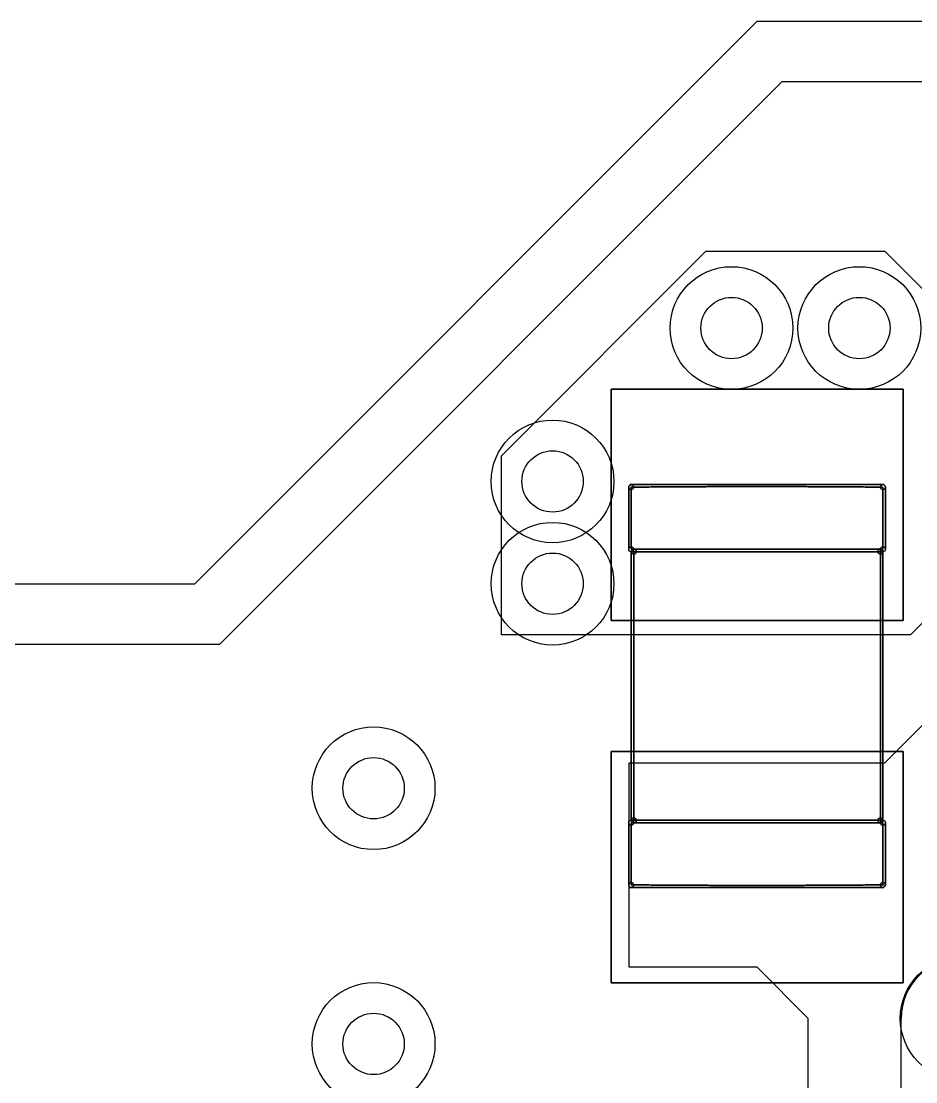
# Model space of a CAD drawing. Extents: x -14 to 27.9, y 0 to 17.8.
# Drawn here: x -3.66 to 0.79, y 12.51 to 17.78 of the extents above; entities that cross this region are included whole.
import ezdxf

# ---------------------------------------------------------------- set-up
doc = ezdxf.new("R2010")
doc.units = 0
doc.header["$MEASUREMENT"] = 0
doc.layers.add('Feature', color=7, linetype='CONTINUOUS')

msp = doc.modelspace()

# ---------------------------------------------------------------- linework, layer by layer
at = {"layer": 'Feature'}
for p, q in [((-2.794, 14.986), (0, 17.78)), ((-2.794, 14.986, -1.96192), (0, 17.78, -1.96192)), ((-2.794, 14.986), (0, 17.78)), ((-2.794, 14.986, -1.96192), (0, 17.78, -1.96192)), ((0, 17.78), (2.10033, 17.78)), ((0, 17.78, -1.96192), (2.10033, 17.78, -1.96192)), ((0, 17.78), (0, 17.78, -1.96192)), ((0, 17.78, -1.96192), (2.10033, 17.78, -1.96192)), ((0, 17.78), (0, 17.78, -1.96192)), ((0, 17.78), (2.10033, 17.78)), ((-2.6697, 14.686, 0.000305), (0.1243, 17.48, 0.000305)), ((-2.6697, 14.686, -1.96222), (0.1243, 17.48, -1.96222)), ((0.1243, 17.48, 0.000305), (2.21153, 17.48, 0.000305)), ((0.1243, 17.48, -1.96222), (2.21153, 17.48, -1.96222)), ((-1.27, 15.621, 0.000305), (-0.254, 16.637, 0.000305)), ((-0.254, 16.637, 0.000305), (0.635, 16.637, 0.000305)), ((0.635, 16.637, 0.000305), (0.889, 16.383, 0.000305)), ((0.0254, 16.256, -1.96192), (0.0254, 16.256)), ((0.0254, 16.256, -1.96192), (0.0254, 16.256)), ((0.6604, 16.256, -1.96192), (0.6604, 16.256)), ((0.6604, 16.256, -1.96192), (0.6604, 16.256)), ((-0.725, 15.953, 0.000305), (0.725, 15.953, 0.000305)), ((-0.725, 14.803, 0.000305), (-0.725, 15.953, 0.000305)), ((-0.725, 14.803, 0.000305), (-0.725, 15.953, 0.000305)), ((-0.725, 15.953, 0.001305), (-0.725, 14.803, 0.001305)), ((-0.725, 15.953, 0.000305), (-0.725, 15.953, 0.001305)), ((-0.725, 15.953, 0.000305), (0.725, 15.953, 0.000305)), ((-0.725, 15.953, 0.000305), (-0.725, 15.953, 0.001305)), ((0.725, 15.953, 0.001305), (-0.725, 15.953, 0.001305)), ((0.725, 15.953, 0.001305), (-0.725, 15.953, 0.001305)), ((-0.725, 15.953, 0.001305), (-0.725, 14.803, 0.001305)), ((-0.725, 14.803, 0.000305), (-0.725, 15.953, 0.000305)), ((-0.725, 15.953, 0.000305), (0.725, 15.953, 0.000305)), ((0.725, 15.953, 0.000305), (0.725, 14.803, 0.000305)), ((0.725, 15.953, 0.000305), (0.725, 15.953, 0.001305)), ((0.725, 15.953, 0.000305), (0.725, 14.803, 0.000305)), ((0.725, 15.953, 0.000305), (0.725, 15.953, 0.001305)), ((0.725, 14.803, 0.001305), (0.725, 15.953, 0.001305)), ((0.725, 14.803, 0.001305), (0.725, 15.953, 0.001305)), ((0.725, 15.953, 0.000305), (0.725, 14.803, 0.000305)), ((-1.27, 14.732, 0.000305), (-1.27, 15.621, 0.000305)), ((-0.8636, 15.494, -1.96192), (-0.8636, 15.494)), ((-0.8636, 15.494, -1.96192), (-0.8636, 15.494)), ((-0.6375, 15.1572), (-0.6375, 15.4656)), ((-0.6375, 15.4656, 1.25), (-0.6375, 15.1572, 1.25)), ((-0.6375, 15.4656, 1.25), (-0.6375, 15.1572, 1.25)), ((-0.6375, 15.1572), (-0.6375, 15.4656)), ((-0.625, 15.4656, -0.0125), (-0.625, 15.1572, -0.0125)), ((-0.625, 15.1572, 1.2625), (-0.625, 15.4656, 1.2625)), ((-0.625, 15.1572, 1.2625), (-0.625, 15.4656, 1.2625)), ((-0.625, 15.4656, -0.0125), (-0.625, 15.1572, -0.0125)), ((0.625, 15.1572, -0.0125), (0.625, 15.4656, -0.0125)), ((0.625, 15.4656, 1.2625), (0.625, 15.1572, 1.2625)), ((0.625, 15.4656, 1.2625), (0.625, 15.1572, 1.2625)), ((0.625, 15.1572, -0.0125), (0.625, 15.4656, -0.0125)), ((0.6375, 15.1572, 1.25), (0.6375, 15.4656, 1.25)), ((0.6375, 15.4656), (0.6375, 15.1572)), ((0.6375, 15.1572, 1.25), (0.6375, 15.4656, 1.25)), ((0.6375, 15.4656), (0.6375, 15.1572)), ((-0.6375, 15.1572, 1.25), (-0.6375, 15.1572)), ((-0.6375, 15.1572, 1.25), (-0.6375, 15.1572)), ((-0.625, 15.1572, -0.0125), (0.625, 15.1572, -0.0125)), ((0.625, 15.1572, 1.2625), (-0.625, 15.1572, 1.2625)), ((0.625, 15.1572, 1.2625), (-0.625, 15.1572, 1.2625)), ((-0.625, 15.1572, -0.0125), (0.625, 15.1572, -0.0125)), ((-0.625, 15.1447, 1.2375), (-0.625, 15.1447, 0.0125)), ((-0.625, 15.1447, 1.2375), (-0.625, 15.1447, 0.0125)), ((-0.625, 15.1447, 0.0125), (-0.625, 13.8113, 0.0125)), ((-0.625, 13.8113, 1.2375), (-0.625, 15.1447, 1.2375)), ((-0.625, 15.1447, 0.0125), (-0.625, 13.8113, 0.0125)), ((-0.625, 13.8113, 1.2375), (-0.625, 15.1447, 1.2375)), ((-0.625, 15.1447, 1.25), (0.625, 15.1447, 1.25)), ((-0.625, 15.1447), (-0.625, 15.1447, 1.25)), ((0.625, 15.1447), (-0.625, 15.1447)), ((-0.625, 15.1447, 1.25), (0.625, 15.1447, 1.25)), ((-0.625, 15.1447), (-0.625, 15.1447, 1.25)), ((0.625, 15.1447), (-0.625, 15.1447)), ((0.6125, 15.1447), (-0.6125, 15.1447)), ((0.6125, 15.1447, 1.25), (-0.6125, 15.1447, 1.25)), ((0.6125, 15.1447, 1.25), (-0.6125, 15.1447, 1.25)), ((-0.6125, 15.1447, 1.25), (-0.6125, 13.8113, 1.25)), ((-0.6125, 13.8113), (-0.6125, 15.1447)), ((0.6125, 15.1447), (-0.6125, 15.1447)), ((-0.6125, 13.8113), (-0.6125, 15.1447)), ((-0.6125, 15.1447, 1.25), (-0.6125, 13.8113, 1.25)), ((0.6125, 13.8113, 1.25), (0.6125, 15.1447, 1.25)), ((0.6125, 15.1447), (0.6125, 13.8113)), ((0.6125, 15.1447), (0.6125, 13.8113)), ((0.6125, 13.8113, 1.25), (0.6125, 15.1447, 1.25)), ((0.625, 13.8113, 0.0125), (0.625, 15.1447, 0.0125)), ((0.625, 15.1447, 1.2375), (0.625, 15.1447, 0.0125)), ((0.625, 15.1447, 1.2375), (0.625, 13.8113, 1.2375)), ((0.625, 15.1447, 1.2375), (0.625, 15.1447, 0.0125)), ((0.625, 13.8113, 0.0125), (0.625, 15.1447, 0.0125)), ((0.625, 15.1447, 1.2375), (0.625, 13.8113, 1.2375)), ((0.625, 15.1447, 1.25), (0.625, 15.1447)), ((0.625, 15.1447, 1.25), (0.625, 15.1447)), ((0.6375, 15.1572), (0.6375, 15.1572, 1.25)), ((0.6375, 15.1572), (0.6375, 15.1572, 1.25)), ((0.635, 14.097, 0.000305), (1.651, 15.113, 0.000305)), ((-13.97, 14.986), (-2.794, 14.986)), ((-13.97, 14.986, -1.96192), (-2.794, 14.986, -1.96192)), ((-13.97, 14.986), (-2.794, 14.986)), ((-13.97, 14.986, -1.96192), (-2.794, 14.986, -1.96192)), ((-2.794, 14.986), (-2.794, 14.986, -1.96192)), ((-2.794, 14.986), (-2.794, 14.986, -1.96192)), ((-0.8636, 14.986, -1.96192), (-0.8636, 14.986)), ((-0.8636, 14.986, -1.96192), (-0.8636, 14.986)), ((0.889, 14.859, 0.000305), (0.762, 14.732, 0.000305)), ((0.725, 14.803, 0.000305), (-0.725, 14.803, 0.000305)), ((0.725, 14.803, 0.000305), (-0.725, 14.803, 0.000305)), ((-0.725, 14.803, 0.001305), (0.725, 14.803, 0.001305)), ((-0.725, 14.803, 0.000305), (-0.725, 14.803, 0.001305)), ((-0.725, 14.803, 0.000305), (-0.725, 14.803, 0.001305)), ((-0.725, 14.803, 0.001305), (0.725, 14.803, 0.001305)), ((0.725, 14.803, 0.000305), (-0.725, 14.803, 0.000305)), ((0.725, 14.803, 0.000305), (0.725, 14.803, 0.001305)), ((0.725, 14.803, 0.000305), (0.725, 14.803, 0.001305)), ((0.762, 14.732, 0.000305), (-1.27, 14.732, 0.000305)), ((-13.67, 14.686, 0.000305), (-2.6697, 14.686, 0.000305)), ((-13.67, 14.686, -1.96222), (-2.6697, 14.686, -1.96222)), ((-0.725, 14.153, 0.000305), (0.725, 14.153, 0.000305)), ((-0.725, 13.003, 0.000305), (-0.725, 14.153, 0.000305)), ((-0.725, 13.003, 0.000305), (-0.725, 14.153, 0.000305)), ((-0.725, 14.153, 0.001305), (-0.725, 13.003, 0.001305)), ((-0.725, 14.153, 0.000305), (-0.725, 14.153, 0.001305)), ((-0.725, 14.153, 0.000305), (0.725, 14.153, 0.000305)), ((-0.725, 14.153, 0.000305), (-0.725, 14.153, 0.001305)), ((0.725, 14.153, 0.001305), (-0.725, 14.153, 0.001305)), ((0.725, 14.153, 0.001305), (-0.725, 14.153, 0.001305)), ((-0.725, 14.153, 0.001305), (-0.725, 13.003, 0.001305)), ((-0.725, 13.003, 0.000305), (-0.725, 14.153, 0.000305)), ((-0.725, 14.153, 0.000305), (0.725, 14.153, 0.000305)), ((0.725, 14.153, 0.000305), (0.725, 13.003, 0.000305)), ((0.725, 14.153, 0.000305), (0.725, 14.153, 0.001305)), ((0.725, 14.153, 0.000305), (0.725, 13.003, 0.000305)), ((0.725, 14.153, 0.000305), (0.725, 14.153, 0.001305)), ((0.725, 13.003, 0.001305), (0.725, 14.153, 0.001305)), ((0.725, 13.003, 0.001305), (0.725, 14.153, 0.001305)), ((0.725, 14.153, 0.000305), (0.725, 13.003, 0.000305)), ((-0.635, 14.097, 0.000305), (0.635, 14.097, 0.000305)), ((-0.635, 13.081, 0.000305), (-0.635, 14.097, 0.000305)), ((-1.7526, 13.97, -1.96192), (-1.7526, 13.97)), ((-1.7526, 13.97, -1.96192), (-1.7526, 13.97)), ((-0.625, 13.8113, 1.2375), (-0.625, 13.8113, 0.0125)), ((-0.625, 13.8113, 1.2375), (-0.625, 13.8113, 0.0125)), ((0.625, 13.8113), (-0.625, 13.8113)), ((-0.625, 13.8113), (-0.625, 13.8113, 1.25)), ((-0.625, 13.8113, 1.25), (0.625, 13.8113, 1.25)), ((-0.625, 13.8113, 1.25), (0.625, 13.8113, 1.25)), ((-0.625, 13.8113), (-0.625, 13.8113, 1.25)), ((0.625, 13.8113), (-0.625, 13.8113)), ((-0.6125, 13.8113), (0.6125, 13.8113)), ((-0.6125, 13.8113, 1.25), (0.6125, 13.8113, 1.25)), ((-0.6125, 13.8113, 1.25), (0.6125, 13.8113, 1.25)), ((-0.6125, 13.8113), (0.6125, 13.8113)), ((0.625, 13.8113, 1.2375), (0.625, 13.8113, 0.0125)), ((0.625, 13.8113, 1.2375), (0.625, 13.8113, 0.0125)), ((0.625, 13.8113, 1.25), (0.625, 13.8113)), ((0.625, 13.8113, 1.25), (0.625, 13.8113)), ((-0.6375, 13.4904, 1.25), (-0.6375, 13.7988, 1.25)), ((-0.6375, 13.7988, 1.25), (-0.6375, 13.7988)), ((-0.6375, 13.7988), (-0.6375, 13.4904)), ((-0.6375, 13.7988, 1.25), (-0.6375, 13.7988)), ((-0.6375, 13.4904, 1.25), (-0.6375, 13.7988, 1.25)), ((-0.6375, 13.7988), (-0.6375, 13.4904)), ((-0.625, 13.7988, -0.0125), (0.625, 13.7988, -0.0125)), ((-0.625, 13.4904, -0.0125), (-0.625, 13.7988, -0.0125)), ((0.625, 13.7988, 1.2625), (-0.625, 13.7988, 1.2625)), ((-0.625, 13.7988, 1.2625), (-0.625, 13.4904, 1.2625)), ((0.625, 13.7988, 1.2625), (-0.625, 13.7988, 1.2625)), ((-0.625, 13.7988, 1.2625), (-0.625, 13.4904, 1.2625)), ((-0.625, 13.7988, -0.0125), (0.625, 13.7988, -0.0125)), ((-0.625, 13.4904, -0.0125), (-0.625, 13.7988, -0.0125)), ((0.625, 13.7988, -0.0125), (0.625, 13.4904, -0.0125)), ((0.625, 13.4904, 1.2625), (0.625, 13.7988, 1.2625)), ((0.625, 13.4904, 1.2625), (0.625, 13.7988, 1.2625)), ((0.625, 13.7988, -0.0125), (0.625, 13.4904, -0.0125)), ((0.6375, 13.4904), (0.6375, 13.7988)), ((0.6375, 13.7988), (0.6375, 13.7988, 1.25)), ((0.6375, 13.7988, 1.25), (0.6375, 13.4904, 1.25)), ((0.6375, 13.7988, 1.25), (0.6375, 13.4904, 1.25)), ((0.6375, 13.7988), (0.6375, 13.7988, 1.25)), ((0.6375, 13.4904), (0.6375, 13.7988)), ((0, 13.081, 0.000305), (-0.635, 13.081, 0.000305)), ((0.254, 12.827, 0.000305), (0, 13.081, 0.000305)), ((0.725, 13.003, 0.000305), (-0.725, 13.003, 0.000305)), ((0.725, 13.003, 0.000305), (-0.725, 13.003, 0.000305)), ((-0.725, 13.003, 0.001305), (0.725, 13.003, 0.001305)), ((-0.725, 13.003, 0.000305), (-0.725, 13.003, 0.001305)), ((-0.725, 13.003, 0.000305), (-0.725, 13.003, 0.001305)), ((-0.725, 13.003, 0.001305), (0.725, 13.003, 0.001305)), ((0.725, 13.003, 0.000305), (-0.725, 13.003, 0.000305)), ((0.725, 13.003, 0.000305), (0.725, 13.003, 0.001305)), ((0.725, 13.003, 0.000305), (0.725, 13.003, 0.001305)), ((0.254, 11.938, 0.000305), (0.254, 12.827, 0.000305)), ((0.716, 12.4487, -1.96222), (0.716, 12.827, -1.96222)), ((-1.7526, 12.7, -1.96192), (-1.7526, 12.7)), ((-1.7526, 12.7, -1.96192), (-1.7526, 12.7))]:
    msp.add_line(p, q, dxfattribs=at)
for centre, radius in [((-0.127, 16.256), 0.3048), ((0.508, 16.256), 0.3048), ((-0.127, 16.256), 0.1524), ((-0.127, 16.256), 0.1524), ((-0.127, 16.256), 0.1524), ((-0.127, 16.256), 0.1524), ((0.508, 16.256), 0.1524), ((0.508, 16.256), 0.1524), ((0.508, 16.256), 0.1524), ((0.508, 16.256), 0.1524), ((-1.016, 15.494), 0.3048), ((-1.016, 15.494), 0.1524), ((-1.016, 15.494), 0.1524), ((-1.016, 15.494), 0.1524), ((-1.016, 15.494), 0.1524), ((-0.625, 15.4656), 0.0125), ((-0.625, 15.4656), 0.0125), ((-0.625, 15.4656), 0.0125), ((-0.625, 15.4656), 0.0125), ((-0.625, 15.4656), 0.0125), ((-0.625, 15.4656), 0.0125), ((-0.625, 15.4656), 0.0125), ((-0.625, 15.4656), 0.0125), ((-0.625, 15.4656), 0.0125), ((-0.625, 15.4656), 0.0125), ((-0.625, 15.4656), 0.0125), ((-0.625, 15.4656), 0.0125), ((0.625, 15.4656), 0.0125), ((0.625, 15.4656), 0.0125), ((0.625, 15.4656), 0.0125), ((0.625, 15.4656), 0.0125), ((0.625, 15.4656), 0.0125), ((0.625, 15.4656), 0.0125), ((0.625, 15.4656), 0.0125), ((0.625, 15.4656), 0.0125), ((0.625, 15.4656), 0.0125), ((0.625, 15.4656), 0.0125), ((0.625, 15.4656), 0.0125), ((0.625, 15.4656), 0.0125), ((-1.016, 14.986), 0.3048), ((-1.016, 14.986), 0.1524), ((-1.016, 14.986), 0.1524), ((-1.016, 14.986), 0.1524), ((-1.016, 14.986), 0.1524), ((-0.625, 15.1572), 0.0125), ((-0.625, 15.1572), 0.0125), ((-0.625, 15.1572), 0.0125), ((-0.625, 15.1572), 0.0125), ((-0.625, 15.1572), 0.0125), ((-0.625, 15.1572), 0.0125), ((-0.625, 15.1572), 0.0125), ((-0.625, 15.1572), 0.0125), ((-0.625, 15.1572), 0.0125), ((-0.625, 15.1572), 0.0125), ((-0.625, 15.1572), 0.0125), ((-0.625, 15.1572), 0.0125), ((-0.6125, 15.1447), 0.0125), ((-0.6125, 15.1447), 0.0125), ((-0.6125, 15.1447), 0.0125), ((-0.6125, 15.1447), 0.0125), ((0.6125, 15.1447), 0.0125), ((0.6125, 15.1447), 0.0125), ((0.6125, 15.1447), 0.0125), ((0.6125, 15.1447), 0.0125), ((0.625, 15.1572), 0.0125), ((0.625, 15.1572), 0.0125), ((0.625, 15.1572), 0.0125), ((0.625, 15.1572), 0.0125), ((0.625, 15.1572), 0.0125), ((0.625, 15.1572), 0.0125), ((0.625, 15.1572), 0.0125), ((0.625, 15.1572), 0.0125), ((0.625, 15.1572), 0.0125), ((0.625, 15.1572), 0.0125), ((0.625, 15.1572), 0.0125), ((0.625, 15.1572), 0.0125), ((-1.905, 13.97), 0.3048), ((-1.905, 13.97), 0.1524), ((-1.905, 13.97), 0.1524), ((-1.905, 13.97), 0.1524), ((-1.905, 13.97), 0.1524), ((-0.625, 13.7988), 0.0125), ((-0.625, 13.7988), 0.0125), ((-0.625, 13.7988), 0.0125), ((-0.625, 13.7988), 0.0125), ((-0.625, 13.7988), 0.0125), ((-0.625, 13.7988), 0.0125), ((-0.625, 13.7988), 0.0125), ((-0.625, 13.7988), 0.0125), ((-0.625, 13.7988), 0.0125), ((-0.625, 13.7988), 0.0125), ((-0.625, 13.7988), 0.0125), ((-0.625, 13.7988), 0.0125), ((-0.6125, 13.8113), 0.0125), ((-0.6125, 13.8113), 0.0125), ((-0.6125, 13.8113), 0.0125), ((-0.6125, 13.8113), 0.0125), ((0.6125, 13.8113), 0.0125), ((0.6125, 13.8113), 0.0125), ((0.6125, 13.8113), 0.0125), ((0.6125, 13.8113), 0.0125), ((0.625, 13.7988), 0.0125), ((0.625, 13.7988), 0.0125), ((0.625, 13.7988), 0.0125), ((0.625, 13.7988), 0.0125), ((0.625, 13.7988), 0.0125), ((0.625, 13.7988), 0.0125), ((0.625, 13.7988), 0.0125), ((0.625, 13.7988), 0.0125), ((0.625, 13.7988), 0.0125), ((0.625, 13.7988), 0.0125), ((0.625, 13.7988), 0.0125), ((0.625, 13.7988), 0.0125), ((-0.625, 13.4904), 0.0125), ((-0.625, 13.4904), 0.0125), ((-0.625, 13.4904), 0.0125), ((-0.625, 13.4904), 0.0125), ((-0.625, 13.4904), 0.0125), ((-0.625, 13.4904), 0.0125), ((-0.625, 13.4904), 0.0125), ((-0.625, 13.4904), 0.0125), ((-0.625, 13.4904), 0.0125), ((-0.625, 13.4904), 0.0125), ((-0.625, 13.4904), 0.0125), ((-0.625, 13.4904), 0.0125), ((0.625, 13.4904), 0.0125), ((0.625, 13.4904), 0.0125), ((0.625, 13.4904), 0.0125), ((0.625, 13.4904), 0.0125), ((0.625, 13.4904), 0.0125), ((0.625, 13.4904), 0.0125), ((0.625, 13.4904), 0.0125), ((0.625, 13.4904), 0.0125), ((0.625, 13.4904), 0.0125), ((0.625, 13.4904), 0.0125), ((0.625, 13.4904), 0.0125), ((0.625, 13.4904), 0.0125), ((1.016, 12.827), 0.3048), ((-1.905, 12.7), 0.3048), ((-1.905, 12.7), 0.1524), ((-1.905, 12.7), 0.1524), ((-1.905, 12.7), 0.1524), ((-1.905, 12.7), 0.1524)]:
    msp.add_circle(centre, radius, dxfattribs=at)
for centre, radius, start, end in [((-0.625, 15.4656, 1.25), 0.010206, 116.808, 135), ((-0.625, 15.4656, 1.25), 0.010206, 116.808, 135), ((-0.625, 15.4656, 1.25), 0.012499, 90.6095, 116.808), ((-0.625, 15.4656, 1.25), 0.012499, 90.6095, 116.808), ((0.625, 13.4904), 0, 0, -1.02831e-07), ((0.625, 13.4904), 0, 0, -1.02831e-07), ((0.625, 13.4904), 0.00559, -45, 0), ((0.625, 13.4904), 0.00559, -45, 0), ((1.016, 12.827, -1.96222), 0.3, 0, 180)]:
    msp.add_arc(centre, radius, start, end, dxfattribs=at)
for points in [[(-0.6375, 15.4656), (-0.637489, 15.4715, 0.625001), (-0.6375, 15.4656, 1.25)], [(-0.6375, 15.4656), (-0.637489, 15.4715, 0.625001), (-0.6375, 15.4656, 1.25)], [(0.625, 15.4656, -0.0125), (-0.000001, 15.4715, -0.012489), (-0.625, 15.4656, -0.0125)], [(-0.625, 15.4656, 1.2625), (0.000001, 15.4715, 1.26249), (0.625, 15.4656, 1.2625)], [(-0.625, 15.4656, 1.2625), (0.000001, 15.4715, 1.26249), (0.625, 15.4656, 1.2625)], [(0.625, 15.4656, -0.0125), (-0.000001, 15.4715, -0.012489), (-0.625, 15.4656, -0.0125)], [(0.6375, 15.4656, 1.25), (0.637489, 15.4715, 0.624999), (0.6375, 15.4656)], [(0.6375, 15.4656, 1.25), (0.637489, 15.4715, 0.624999), (0.6375, 15.4656)], [(-0.6375, 13.4904), (-0.637489, 13.4845, 0.625001), (-0.6375, 13.4904, 1.25)], [(-0.6375, 13.4904), (-0.637489, 13.4845, 0.625001), (-0.6375, 13.4904, 1.25)], [(0.625, 13.4904, -0.0125), (-0.000001, 13.4845, -0.012489), (-0.625, 13.4904, -0.0125)], [(-0.625, 13.4904, 1.2625), (0.000001, 13.4845, 1.26249), (0.625, 13.4904, 1.2625)], [(-0.625, 13.4904, 1.2625), (0.000001, 13.4845, 1.26249), (0.625, 13.4904, 1.2625)], [(0.625, 13.4904, -0.0125), (-0.000001, 13.4845, -0.012489), (-0.625, 13.4904, -0.0125)], [(0.6375, 13.4904, 1.25), (0.637489, 13.4845, 0.624999), (0.6375, 13.4904)], [(0.6375, 13.4904, 1.25), (0.637489, 13.4845, 0.624999), (0.6375, 13.4904)]]:
    msp.add_open_spline(points, degree=2, dxfattribs=at)
for points in [[(-0.625133, 15.4781, 1.25013), (-0.630412, 15.4801, 1.04488), (-0.631771, 15.4794, 0.83561), (-0.631855, 15.4796, 0.625001), (-0.631772, 15.4794, 0.414391), (-0.630411, 15.4801, 0.205116), (-0.625133, 15.4781, -0.000133)], [(-0.625133, 15.4781, 1.25013), (-0.630412, 15.4801, 1.04488), (-0.631771, 15.4794, 0.83561), (-0.631855, 15.4796, 0.625001), (-0.631772, 15.4794, 0.414391), (-0.630411, 15.4801, 0.205116), (-0.625133, 15.4781, -0.000133)], [(0.625133, 15.4781, 1.25013), (0.419885, 15.4801, 1.25541), (0.21061, 15.4794, 1.25677), (0.000001, 15.4796, 1.25686), (-0.210609, 15.4794, 1.25677), (-0.419884, 15.4801, 1.25541), (-0.625133, 15.4781, 1.25013)], [(-0.625133, 15.4781, -0.000133), (-0.419885, 15.4801, -0.005412), (-0.21061, 15.4794, -0.006771), (-0.000001, 15.4796, -0.006855), (0.210609, 15.4794, -0.006772), (0.419884, 15.4801, -0.005411), (0.625133, 15.4781, -0.000133)], [(0.625133, 15.4781, 1.25013), (0.419885, 15.4801, 1.25541), (0.21061, 15.4794, 1.25677), (0.000001, 15.4796, 1.25686), (-0.210609, 15.4794, 1.25677), (-0.419884, 15.4801, 1.25541), (-0.625133, 15.4781, 1.25013)], [(-0.625133, 15.4781, -0.000133), (-0.419885, 15.4801, -0.005412), (-0.21061, 15.4794, -0.006771), (-0.000001, 15.4796, -0.006855), (0.210609, 15.4794, -0.006772), (0.419884, 15.4801, -0.005411), (0.625133, 15.4781, -0.000133)], [(0.625133, 15.4781, -0.000133), (0.630412, 15.4801, 0.205115), (0.631771, 15.4794, 0.41439), (0.631855, 15.4796, 0.624999), (0.631772, 15.4794, 0.835609), (0.630411, 15.4801, 1.04488), (0.625133, 15.4781, 1.25013)], [(0.625133, 15.4781, -0.000133), (0.630412, 15.4801, 0.205115), (0.631771, 15.4794, 0.41439), (0.631855, 15.4796, 0.624999), (0.631772, 15.4794, 0.835609), (0.630411, 15.4801, 1.04488), (0.625133, 15.4781, 1.25013)], [(-0.625133, 13.4779, 1.25013), (-0.630412, 13.4759, 1.04488), (-0.631771, 13.4766, 0.83561), (-0.631855, 13.4764, 0.625001), (-0.631772, 13.4766, 0.414391), (-0.630411, 13.4759, 0.205116), (-0.625133, 13.4779, -0.000133)], [(-0.625133, 13.4779, 1.25013), (-0.630412, 13.4759, 1.04488), (-0.631771, 13.4766, 0.83561), (-0.631855, 13.4764, 0.625001), (-0.631772, 13.4766, 0.414391), (-0.630411, 13.4759, 0.205116), (-0.625133, 13.4779, -0.000133)], [(0.625133, 13.4779, 1.25013), (0.419885, 13.4759, 1.25541), (0.21061, 13.4766, 1.25677), (0.000001, 13.4764, 1.25686), (-0.210609, 13.4766, 1.25677), (-0.419884, 13.4759, 1.25541), (-0.625133, 13.4779, 1.25013)], [(-0.625133, 13.4779, -0.000133), (-0.419885, 13.4759, -0.005412), (-0.21061, 13.4766, -0.006771), (-0.000001, 13.4764, -0.006855), (0.210609, 13.4766, -0.006772), (0.419884, 13.4759, -0.005411), (0.625133, 13.4779, -0.000133)], [(0.625133, 13.4779, 1.25013), (0.419885, 13.4759, 1.25541), (0.21061, 13.4766, 1.25677), (0.000001, 13.4764, 1.25686), (-0.210609, 13.4766, 1.25677), (-0.419884, 13.4759, 1.25541), (-0.625133, 13.4779, 1.25013)], [(-0.625133, 13.4779, -0.000133), (-0.419885, 13.4759, -0.005412), (-0.21061, 13.4766, -0.006771), (-0.000001, 13.4764, -0.006855), (0.210609, 13.4766, -0.006772), (0.419884, 13.4759, -0.005411), (0.625133, 13.4779, -0.000133)], [(0.625133, 13.4779, -0.000133), (0.630412, 13.4759, 0.205115), (0.631771, 13.4766, 0.41439), (0.631855, 13.4764, 0.624999), (0.631772, 13.4766, 0.835609), (0.630411, 13.4759, 1.04488), (0.625133, 13.4779, 1.25013)], [(0.625133, 13.4779, -0.000133), (0.630412, 13.4759, 0.205115), (0.631771, 13.4766, 0.41439), (0.631855, 13.4764, 0.624999), (0.631772, 13.4766, 0.835609), (0.630411, 13.4759, 1.04488), (0.625133, 13.4779, 1.25013)]]:
    msp.add_open_spline(points, degree=3, knots=[-0.000397302, -0.000397302, -0.000397302, -0.000397302, 0.0613021, 0.0613021, 0.0613021, 0.123002, 0.123002, 0.123002, 0.123002], dxfattribs=at)

doc.saveas('drawing.dxf')
